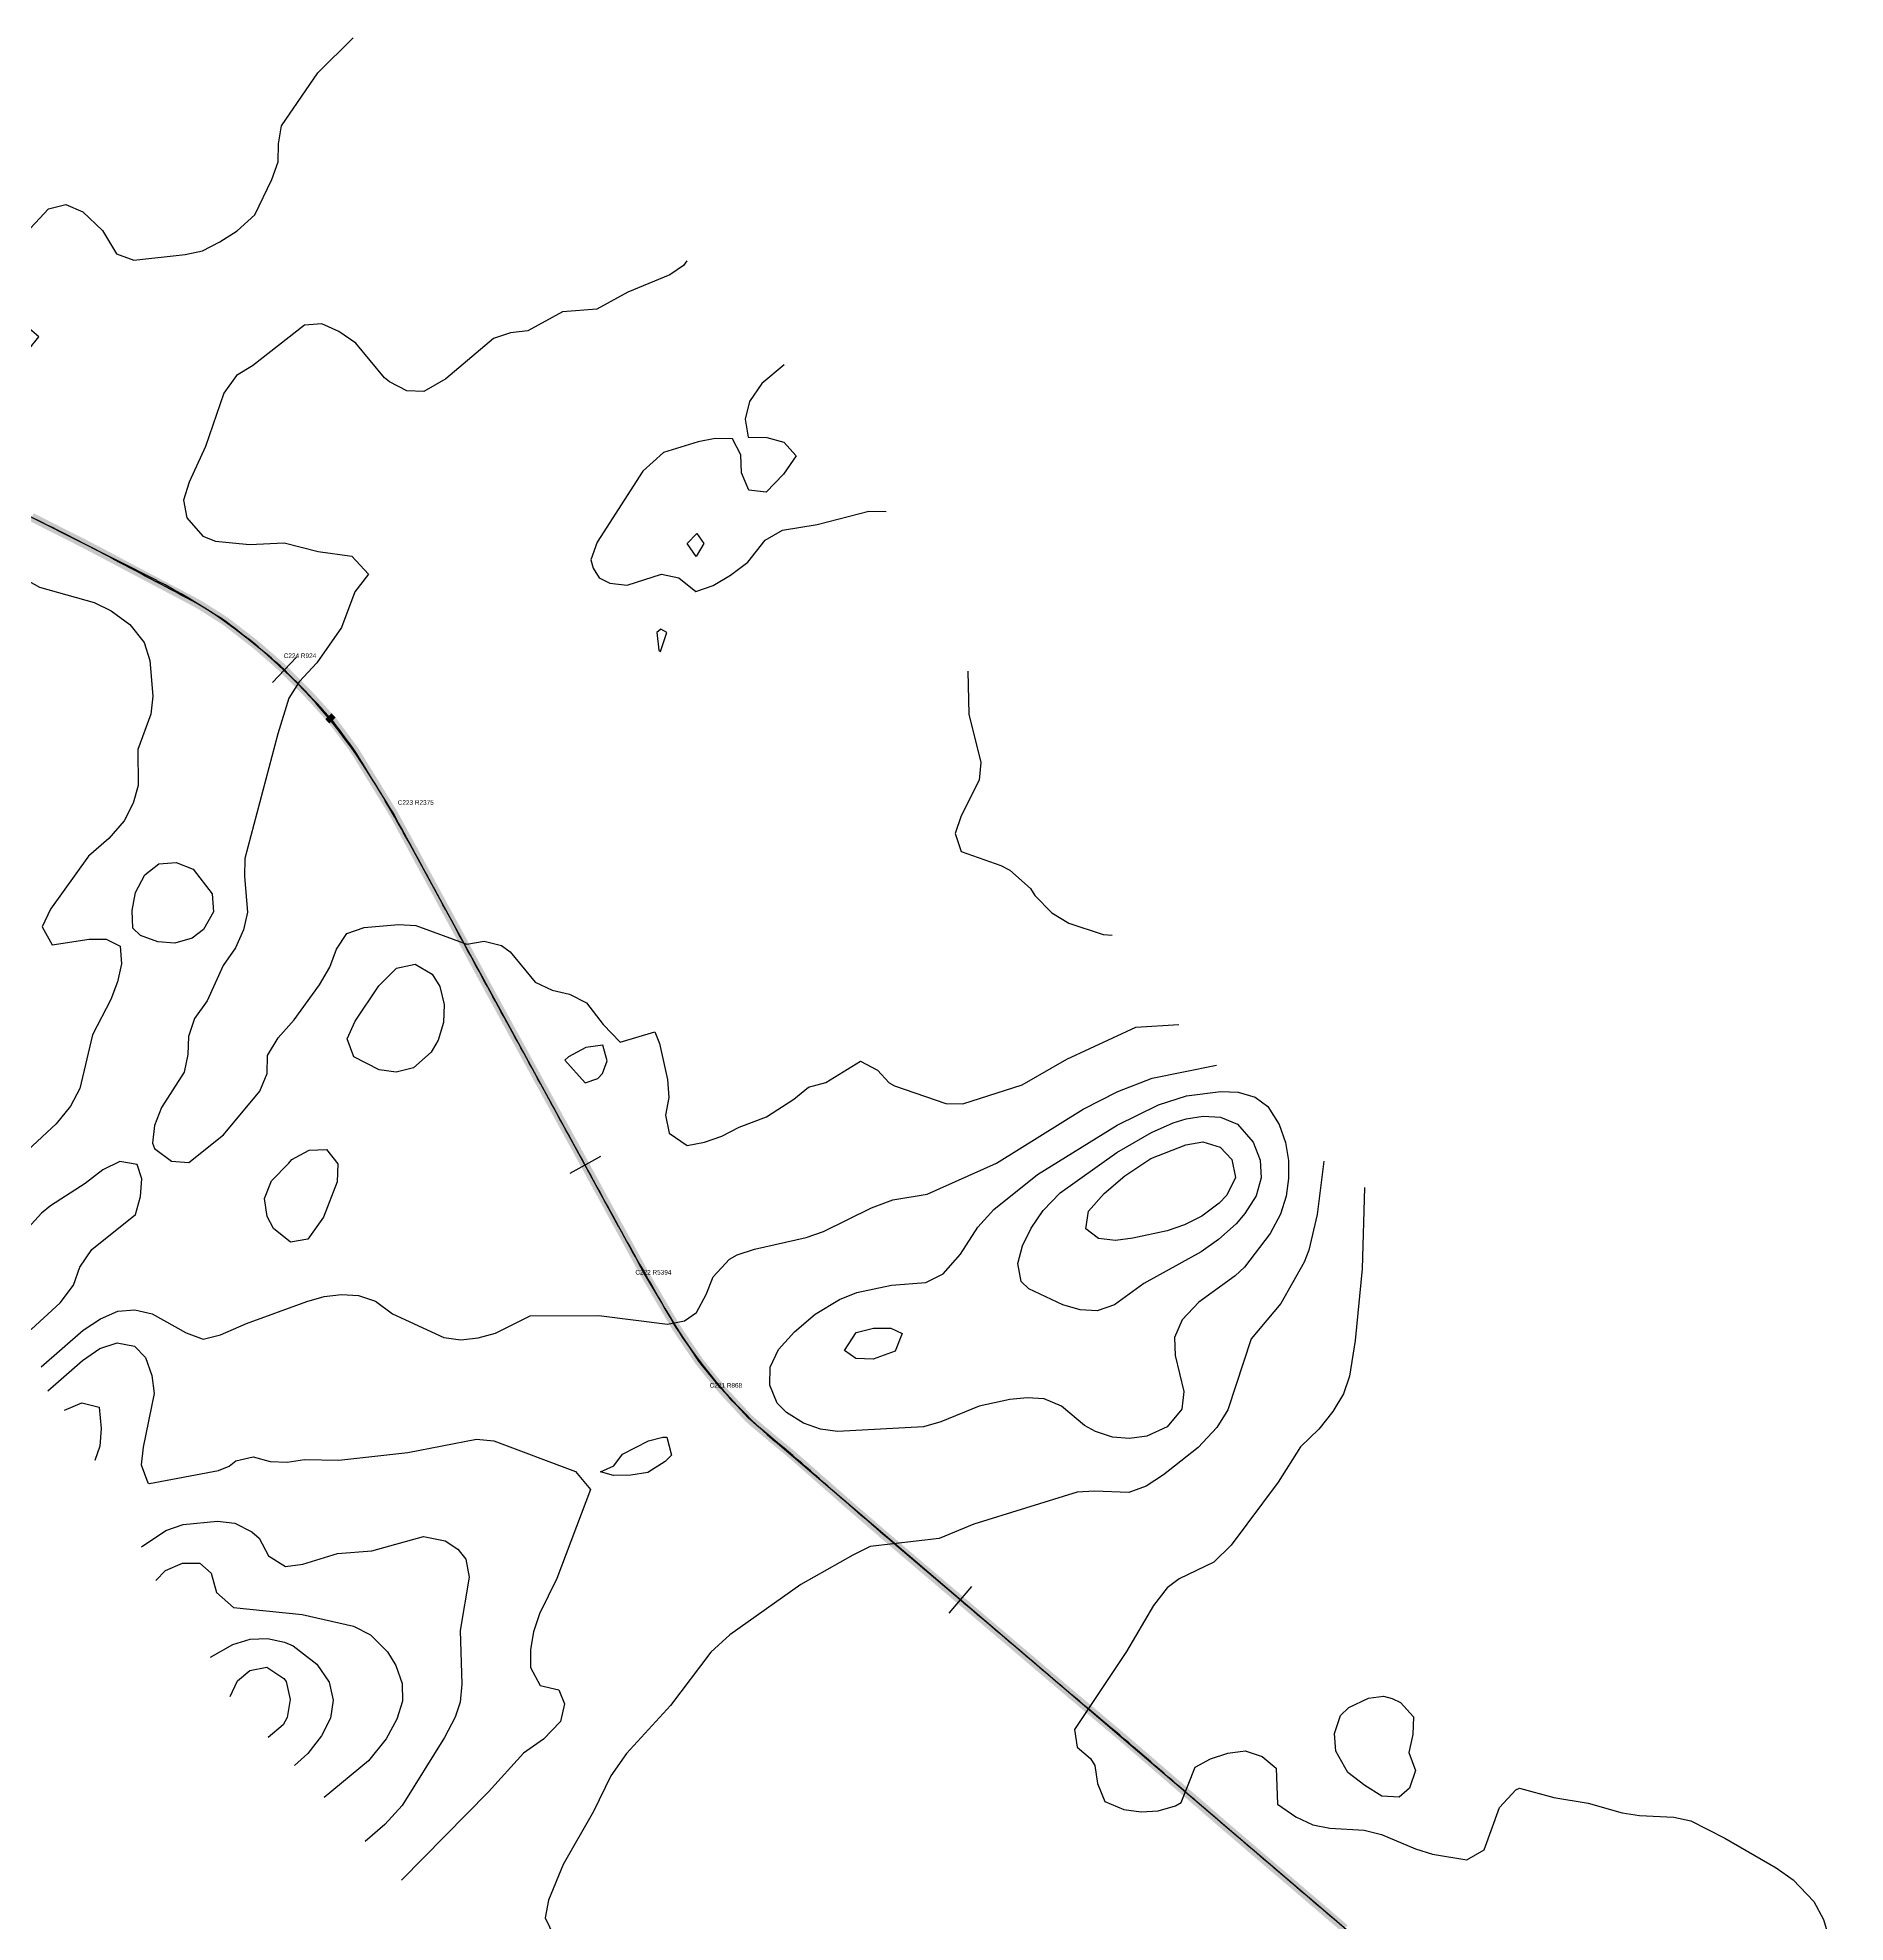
# Model space of a CAD drawing. Header units: metres. Extents: x 697254 to 930473, y 8023396 to 8227001.
# Drawn here: x 813293 to 816404, y 8097655 to 8100898 of the extents above; entities that cross this region are included whole.
import ezdxf

# ---------------------------------------------------------------- set-up
doc = ezdxf.new("R2010")
doc.units = ezdxf.units.M
for name, color, linetype in [('ALIGNMENT_FITTED', 4, 'Continuous'), ('CENTRELINE', 7, 'Continuous'), ('CHAINAGE', 7, 'Continuous'), ('CONTOUR_10M', 33, 'Continuous'), ('CONTOUR_INDEX_50M', 34, 'Continuous'), ('CURVE_LABELS', 4, 'Continuous'), ('GRADE_0-4', 3, 'Continuous'), ('GRADE_4-6', 2, 'Continuous')]:
    doc.layers.add(name, color=color, linetype=linetype)

msp = doc.modelspace()

# ---------------------------------------------------------------- linework, layer by layer
at = {"layer": 'ALIGNMENT_FITTED'}
for p, q in [((813497.9, 8099963.8), (812140.5, 8100649.6)), ((814292.8, 8098852.5), (813930.4, 8099516.2)), ((816404.5, 8096908.5), (814562.4, 8098482.3))]:
    msp.add_line(p, q, dxfattribs=at)
for centre, radius, start, end in [((813081.4, 8099139.3), 923.7, 31.6483, 63.1962), ((811846.4, 8098378.1), 2374.5, 28.6394, 31.6483), ((819026.8, 8101437.8), 5393.9, -151.3606, -149.522), ((815126.1, 8099142.2), 867.9, -149.522, -130.509)]:
    msp.add_arc(centre, radius, start, end, dxfattribs=at)
at = {"layer": 'CENTRELINE'}
msp.add_polyline3d([(815535.4, 8097650.6, 1112.9), (815527.8, 8097657.1, 1112.8), (815520.2, 8097663.6, 1112.7), (815512.6, 8097670.1, 1112.7), (815504.9, 8097676.7, 1112.7), (815497.3, 8097683.2, 1112.6), (815489.7, 8097689.7, 1112.5), (815482.1, 8097696.2, 1112.3), (815474.5, 8097702.7, 1112.1), (815466.9, 8097709.2, 1111.9), (815459.3, 8097715.7, 1111.7), (815451.7, 8097722.2, 1111.6), (815444.1, 8097728.7, 1111.5), (815436.5, 8097735.2, 1111.4), (815428.9, 8097741.7, 1111.4), (815421.2, 8097748.2, 1111.3), (815413.6, 8097754.7, 1111.3), (815406, 8097761.2, 1111.2), (815398.4, 8097767.7, 1111.2), (815390.8, 8097774.2, 1111.2), (815383.2, 8097780.7, 1111.1), (815375.6, 8097787.2, 1110.9), (815368, 8097793.7, 1110.7), (815360.4, 8097800.2, 1110.7), (815352.8, 8097806.7, 1110.7), (815345.2, 8097813.2, 1110.6), (815337.6, 8097819.7, 1110.4), (815330, 8097826.3, 1110.3), (815322.4, 8097832.8, 1110.4), (815314.9, 8097839.4, 1110.5), (815307.3, 8097845.9, 1110.4), (815299.7, 8097852.5, 1110.2), (815292.2, 8097859, 1110), (815284.6, 8097865.5, 1109.9), (815277, 8097872.1, 1109.7), (815269.4, 8097878.6, 1109.6), (815261.9, 8097885.2, 1109.5), (815254.3, 8097891.7, 1109.5), (815246.7, 8097898.2, 1109.3), (815239.1, 8097904.8, 1109.1), (815231.6, 8097911.3, 1109), (815224, 8097917.9, 1108.8), (815216.4, 8097924.4, 1109), (815208.8, 8097931, 1109.2), (815201.3, 8097937.5, 1109.3), (815193.7, 8097944, 1109.2), (815186.1, 8097950.6, 1109.1), (815178.5, 8097957.1, 1109.1), (815171, 8097963.7, 1108.9), (815163.4, 8097970.2, 1108.8), (815155.8, 8097976.7, 1108.8), (815148.1, 8097983.1, 1108.8), (815140.4, 8097989.6, 1109), (815132.8, 8097996, 1109.3), (815125.1, 8098002.4, 1109.5), (815117.5, 8098008.9, 1109.7), (815109.8, 8098015.3, 1109.8), (815102.1, 8098021.8, 1110), (815094.5, 8098028.2, 1110.1), (815086.8, 8098034.7, 1110.2), (815079.2, 8098041.1, 1110.1), (815071.5, 8098047.5, 1110.1), (815063.9, 8098054, 1110.3), (815056.2, 8098060.5, 1110.3), (815048.6, 8098067, 1110.2), (815041, 8098073.5, 1110.3), (815033.4, 8098079.9, 1110.5), (815025.7, 8098086.4, 1110.9), (815018.1, 8098092.9, 1111.3), (815010.5, 8098099.4, 1111.5), (815002.9, 8098105.9, 1111.7), (814995.3, 8098112.4, 1111.8), (814987.6, 8098118.9, 1111.9), (814980, 8098125.3, 1112), (814972.4, 8098131.8, 1112.1), (814964.8, 8098138.3, 1112.2), (814957.1, 8098144.8, 1112.4), (814949.5, 8098151.3, 1112.7), (814941.9, 8098157.8, 1112.9), (814934.3, 8098164.3, 1113.2), (814926.7, 8098170.7, 1113.4), (814919, 8098177.2, 1113.6), (814911.4, 8098183.7, 1113.7), (814903.8, 8098190.2, 1113.9), (814896.2, 8098196.7, 1114.1), (814888.5, 8098203.2, 1114.2), (814880.9, 8098209.7, 1114.5), (814873.3, 8098216.1, 1114.7), (814865.7, 8098222.6, 1115), (814858.1, 8098229.1, 1115.4), (814850.4, 8098235.6, 1115.7), (814842.8, 8098242.1, 1116.1), (814835.2, 8098248.6, 1116.5), (814827.6, 8098255.1, 1116.8), (814819.9, 8098261.5, 1117), (814812.3, 8098268, 1117.2), (814804.7, 8098274.5, 1117.5), (814797.1, 8098281, 1117.8), (814789.5, 8098287.5, 1118.1), (814781.8, 8098294, 1118.5), (814774.2, 8098300.5, 1119), (814766.6, 8098307, 1119.5), (814759, 8098313.4, 1119.9), (814751.4, 8098319.9, 1120.2), (814743.8, 8098326.5, 1120.5), (814736.2, 8098333, 1120.9), (814728.6, 8098339.6, 1121.3), (814721.1, 8098346.1, 1121.7), (814713.5, 8098352.6, 1122), (814705.9, 8098359.2, 1122.1), (814698.3, 8098365.7, 1122.4), (814690.8, 8098372.3, 1122.9), (814683.2, 8098378.9, 1123.3), (814675.7, 8098385.5, 1123.4), (814668.2, 8098392.1, 1123.3), (814660.7, 8098398.7, 1123.9), (814653.2, 8098405.3, 1124.2), (814645.6, 8098411.9, 1124.4), (814638.1, 8098418.5, 1124.4), (814630.6, 8098425.1, 1124.7), (814623.1, 8098431.7, 1125.2), (814615.6, 8098438.3, 1125.5), (814608.1, 8098444.9, 1125.7), (814600.5, 8098451.6, 1126), (814593, 8098458.2, 1126.3), (814585.4, 8098464.6, 1126.6), (814577.7, 8098471, 1126.8), (814569.9, 8098477.3, 1126.9), (814562.2, 8098483.7, 1127), (814554.5, 8098490.1, 1127), (814546.9, 8098496.6, 1127.2), (814539.2, 8098503, 1127.3), (814531.6, 8098509.5, 1127.2), (814523.9, 8098515.9, 1126.9), (814516.5, 8098522.6, 1127.1), (814509.7, 8098529.9, 1127.2), (814502.8, 8098537.3, 1127.1), (814496, 8098544.6, 1126.7), (814489.2, 8098551.9, 1126.5), (814482.4, 8098559.2, 1126.6), (814475.6, 8098566.5, 1126.3), (814468.9, 8098574, 1125.8), (814462.6, 8098581.8, 1125.2), (814456.2, 8098589.5, 1125.1), (814449.9, 8098597.3, 1124.7), (814443.6, 8098605, 1124.1), (814437.3, 8098612.8, 1123.3), (814431.1, 8098620.7, 1123.1), (814425.5, 8098629, 1122.9), (814419.9, 8098637.3, 1122.4), (814414.3, 8098645.6, 1121.8), (814408.7, 8098653.8, 1121.2), (814403.1, 8098662.1, 1120.7), (814397.5, 8098670.4, 1120.2), (814391.9, 8098678.7, 1119.7), (814386.8, 8098687.3, 1119.1), (814381.7, 8098696, 1118.4), (814376.6, 8098704.6, 1117.5), (814371.6, 8098713.2, 1117.2), (814366.5, 8098721.8, 1116.7), (814361.4, 8098730.5, 1116.2), (814356.3, 8098739.1, 1115.7), (814351.3, 8098747.7, 1115.3), (814346.2, 8098756.3, 1114.8), (814341.1, 8098765, 1114.5), (814336, 8098773.6, 1114.6), (814331.2, 8098782.4, 1114.6), (814326.5, 8098791.2, 1114.2), (814321.7, 8098799.9, 1113.5), (814316.9, 8098808.7, 1113.3), (814312.1, 8098817.5, 1113.3), (814307.3, 8098826.3, 1113.1), (814302.5, 8098835.1, 1112.8), (814297.7, 8098843.9, 1112.4), (814292.9, 8098852.7, 1111.8), (814288.1, 8098861.4, 1111.5), (814283.3, 8098870.2, 1112), (814278.5, 8098879, 1112.1), (814273.7, 8098887.8, 1112), (814268.9, 8098896.6, 1111.9), (814264.1, 8098905.4, 1111.9), (814259.3, 8098914.1, 1111.9), (814254.5, 8098922.9, 1111.8), (814249.7, 8098931.7, 1111.5), (814244.9, 8098940.5, 1111.1), (814240.1, 8098949.3, 1110.7), (814235.3, 8098958, 1110.5), (814230.5, 8098966.8, 1110.7), (814225.7, 8098975.6, 1110.8), (814220.9, 8098984.4, 1110.8), (814216.1, 8098993.2, 1111.2), (814211.3, 8099001.9, 1111.5), (814206.4, 8099010.7, 1111.4), (814201.6, 8099019.5, 1111.4), (814196.8, 8099028.3, 1111.3), (814192, 8099037, 1111.1), (814187.2, 8099045.8, 1110.8), (814182.4, 8099054.6, 1110.7), (814177.6, 8099063.4, 1110.7), (814172.8, 8099072.1, 1110.8), (814168, 8099080.9, 1111), (814163.2, 8099089.7, 1111), (814158.3, 8099098.5, 1110.8), (814153.5, 8099107.2, 1110.4), (814148.7, 8099116, 1110), (814143.9, 8099124.8, 1110), (814139.1, 8099133.6, 1110), (814134.3, 8099142.3, 1110), (814129.5, 8099151.1, 1110.1), (814124.7, 8099159.9, 1110), (814119.9, 8099168.7, 1109.7), (814115, 8099177.5, 1109.7), (814110.2, 8099186.2, 1109.7), (814105.4, 8099195, 1109.7), (814100.6, 8099203.8, 1109.7), (814095.8, 8099212.6, 1109.9), (814091, 8099221.3, 1110), (814086.2, 8099230.1, 1110), (814081.4, 8099238.9, 1110.1), (814076.6, 8099247.7, 1110.1), (814071.8, 8099256.5, 1109.9), (814067, 8099265.3, 1109.6), (814062.2, 8099274.1, 1109.7), (814057.5, 8099282.8, 1110.1), (814052.7, 8099291.6, 1110.4), (814047.9, 8099300.4, 1110.5), (814043.1, 8099309.2, 1110.5), (814038.4, 8099318, 1110.1), (814033.6, 8099326.8, 1109.3), (814028.8, 8099335.6, 1109.1), (814024.1, 8099344.4, 1109.1), (814019.3, 8099353.2, 1108.7), (814014.5, 8099362, 1108), (814009.7, 8099370.8, 1107.1), (814005, 8099379.6, 1106.4), (814000.2, 8099388.4, 1106), (813995.4, 8099397.2, 1106.1), (813990.6, 8099406, 1106), (813985.9, 8099414.8, 1105.9), (813981.1, 8099423.6, 1105.7), (813976.3, 8099432.4, 1105.5), (813971.5, 8099441.2, 1105.3), (813966.8, 8099450, 1105.1), (813962, 8099458.8, 1104.8), (813957.2, 8099467.6, 1104.5), (813952.4, 8099476.4, 1104.2), (813947.7, 8099485.2, 1104), (813942.9, 8099494, 1103.9), (813938.1, 8099502.8, 1103.8), (813933.4, 8099511.6, 1103.7), (813928.6, 8099520.4, 1103.6), (813923.8, 8099529.1, 1103.5), (813919, 8099537.9, 1103.4), (813914.3, 8099546.7, 1103.5), (813909.5, 8099555.5, 1103.9), (813904.6, 8099564.3, 1104), (813899.3, 8099572.8, 1104.1), (813894.1, 8099581.3, 1104), (813888.8, 8099589.8, 1104.1), (813883.6, 8099598.3, 1104.2), (813878.3, 8099606.9, 1104.3), (813873.1, 8099615.4, 1104.1), (813867.8, 8099623.9, 1103.6), (813862.6, 8099632.4, 1102.8), (813857.3, 8099640.9, 1102.4), (813852.1, 8099649.5, 1103), (813846.8, 8099658, 1103.6), (813841.6, 8099666.5, 1104.2), (813836.1, 8099674.9, 1104.7), (813830.1, 8099682.9, 1105.3), (813824.2, 8099690.9, 1105.8), (813818.2, 8099699, 1106.2), (813812.2, 8099707, 1106.5), (813806.2, 8099715, 1106.8), (813800.3, 8099723, 1107.1), (813793.5, 8099730.5, 1107.4), (813786.8, 8099737.9, 1107.6), (813780.1, 8099745.3, 1107.8), (813773.4, 8099752.7, 1107.8), (813766.7, 8099760.1, 1107.9), (813759.9, 8099767.5, 1108.3), (813753, 8099774.8, 1108.8), (813745.9, 8099781.8, 1109.3), (813738.8, 8099788.9, 1109.9), (813731.8, 8099796, 1110.5), (813724.7, 8099803.1, 1110.8), (813717.6, 8099810.1, 1110.6), (813710.3, 8099817, 1110.3), (813702.8, 8099823.6, 1110.1), (813695.3, 8099830.2, 1110.1), (813687.7, 8099836.8, 1110.1), (813680.2, 8099843.3, 1110.2), (813672.7, 8099849.9, 1110.4), (813664.9, 8099856.3, 1110.5), (813657, 8099862.4, 1110.7), (813649.1, 8099868.5, 1110.9), (813641.2, 8099874.6, 1111), (813633.3, 8099880.8, 1110.9), (813625.3, 8099886.9, 1110.9), (813617.4, 8099893, 1111.4), (813609.1, 8099898.5, 1111.7), (813600.6, 8099903.9, 1112), (813592.1, 8099909.2, 1112.1), (813583.7, 8099914.6, 1112), (813575.2, 8099919.9, 1111.9), (813566.6, 8099925, 1111.9), (813557.8, 8099929.7, 1112.5), (813549, 8099934.4, 1112.7), (813540.1, 8099939.1, 1112.6), (813531.3, 8099943.8, 1112.4), (813522.4, 8099948.4, 1112.1), (813513.6, 8099953.1, 1112.1), (813504.7, 8099957.8, 1112.1), (813495.9, 8099962.5, 1112.2), (813487, 8099967.2, 1112.2), (813478.2, 8099971.8, 1112.2), (813469.3, 8099976.5, 1112.5), (813460.5, 8099981.2, 1112.8), (813451.6, 8099985.9, 1113.3), (813442.8, 8099990.6, 1113.7), (813434, 8099995.2, 1113.8), (813425.1, 8099999.9, 1113.6), (813416.3, 8100004.6, 1113.4), (813407.4, 8100009.3, 1113.3), (813398.6, 8100014, 1113.5), (813389.7, 8100018.6, 1113.8), (813380.9, 8100023.3, 1114.2), (813372, 8100027.9, 1114.5), (813363.1, 8100032.4, 1114.7), (813354.1, 8100037, 1114.9), (813345.2, 8100041.5, 1115.1), (813336.3, 8100046, 1115.4), (813327.3, 8100050.5, 1115.8), (813318.4, 8100055, 1115.9), (813309.5, 8100059.5, 1115.8), (813300.5, 8100064, 1115.6), (813291.6, 8100068.6, 1115.7)], dxfattribs=at)
at = {"layer": 'CHAINAGE'}
for p, q in [((813738.2, 8099831.9), (813697, 8099788.3)), ((814261.6, 8098972.5), (814209, 8098943.6)), ((814900.4, 8098232.5), (814861.5, 8098186.8))]:
    msp.add_line(p, q, dxfattribs=at)
at = {"layer": 'CONTOUR_10M'}
for points, elevation in [([(813249.9, 8100537.9), (813311.6, 8100603.5), (813341.3, 8100611.3), (813370.7, 8100598.6), (813404.7, 8100566.3), (813428.8, 8100526.1), (813458.2, 8100515.5), (813547.1, 8100524.9), (813576.8, 8100531.2), (813606.6, 8100546.7), (813636.5, 8100566), (813666.9, 8100593.1), (813695.8, 8100654.2), (813706.7, 8100684.8), (813707.5, 8100715.6), (813712.7, 8100746.3), (813775.3, 8100837.6), (813836, 8100898.2)], 1110), ([(814410.6, 8100514.2), (814404.7, 8100506.3), (814381.2, 8100489.9), (814309, 8100460.2), (814255.6, 8100430.9), (814196.4, 8100426.4), (814136.7, 8100393.8), (814107.1, 8100390.2), (814077.4, 8100380.7), (813995.6, 8100311.2), (813957.7, 8100289.3), (813928.1, 8100290.5), (813898.8, 8100305.8), (813889.8, 8100312.8), (813840.6, 8100372.6), (813811.3, 8100392.6), (813781.9, 8100405.9), (813752.3, 8100403.7), (813662.5, 8100333.5), (813635.2, 8100316.6), (813613.2, 8100286.2), (813581.7, 8100194.4), (813553.9, 8100133.3), (813543.7, 8100102.6), (813549.6, 8100071.8), (813577.3, 8100040.6), (813598.8, 8100031.5), (813657.8, 8100026.1), (813717.1, 8100029), (813776, 8100014.1), (813833.5, 8100005.9), (813862.6, 8099974.7), (813838.6, 8099944.3), (813816.1, 8099883.1), (813773.5, 8099822.2), (813743, 8099789.4), (813725, 8099761.4), (813706.2, 8099700.2), (813649.7, 8099485.6), (813648.9, 8099454.9), (813653.9, 8099393.2), (813647.2, 8099362.6), (813633.3, 8099332), (813612.2, 8099301.6), (813584.5, 8099240.4), (813563, 8099210), (813552.5, 8099179.4), (813551.3, 8099148.6), (813545.1, 8099118), (813506.2, 8099057), (813494.3, 8099026.4), (813490.5, 8098995.7), (813494.1, 8098986.6), (813523.4, 8098964.9), (813552.9, 8098962.6), (813612.8, 8099009.8), (813675.2, 8099085.2), (813687.8, 8099115.8), (813688.6, 8099146.5), (813707.1, 8099177), (813734.2, 8099208), (813778, 8099268.3), (813795.8, 8099298.8), (813807.2, 8099329.4), (813825.2, 8099356.8), (813854.9, 8099367.1), (813914.1, 8099371.8), (813943.7, 8099370.3), (814031.9, 8099338.2), (814061.6, 8099343.2), (814091.1, 8099336.1), (814106.5, 8099324.8), (814149.3, 8099272.9), (814178.6, 8099258.8), (814208.1, 8099252.1), (814237.5, 8099237.3), (814266.5, 8099199.7), (814295.6, 8099169.7), (814355, 8099187.2), (814363.1, 8099167), (814377.1, 8099105.3), (814379.2, 8099074.5), (814373.8, 8099043.8), (814379.9, 8099012.9), (814411.2, 8098991.6), (814440.9, 8098997.4), (814470.6, 8099007.8), (814500.4, 8099023.2), (814547.6, 8099041.2), (814594.7, 8099071.2), (814619.8, 8099092.3), (814649.5, 8099100.4), (814709.2, 8099136.9), (814738.6, 8099121.1), (814758.7, 8099099.5), (814767.7, 8099094.2), (814856, 8099064), (814885.6, 8099063.3), (814987.6, 8099096), (815064.2, 8099140.4), (815183.4, 8099195.6), (815257.2, 8099199.8)], 1110), ([(813278.4, 8100362.9), (813295, 8100383.3), (813278.9, 8100397.3)], 1110), ([(813272.4, 8099965.7), (813296.1, 8099952.5), (813390.1, 8099926.4), (813419.5, 8099911.7), (813451.3, 8099888.6), (813476.3, 8099857.5), (813486.2, 8099826.6), (813491.4, 8099765), (813487.7, 8099734.2), (813465.2, 8099673), (813465.7, 8099611.5), (813457.2, 8099580.9), (813441.8, 8099550.3), (813415.5, 8099519.9), (813380.5, 8099489.7), (813315, 8099398.4), (813300.7, 8099367.8), (813317.8, 8099336.8), (813381.3, 8099347), (813410.9, 8099346.9), (813434.8, 8099335), (813437.4, 8099304.2), (813430.6, 8099273.6), (813418.7, 8099243), (813387.5, 8099181.9), (813365.6, 8099089.9), (813349.5, 8099059.4), (813324.9, 8099029), (813226.4, 8098938.2)], 1120), ([(813477.5, 8099457.5), (813501.6, 8099476.4), (813531.2, 8099478.5), (813560.6, 8099467.4), (813593.1, 8099424.9), (813595.7, 8099394.1), (813578.2, 8099363.6), (813558.8, 8099348.6), (813529.1, 8099340.2), (813499.6, 8099342), (813470.1, 8099353.4), (813456.8, 8099365.5), (813455.7, 8099396.3), (813461.5, 8099426.9), (813477.5, 8099457.5)], 1120), ([(813910.4, 8099297), (813942.7, 8099303.6), (813972, 8099286.4), (813985.3, 8099265.1), (813992.8, 8099234.2), (813991.7, 8099203.5), (813982.5, 8099172.8), (813970, 8099152.5), (813940, 8099125.1), (813910.3, 8099118), (813880.7, 8099121.9), (813836.9, 8099144.3), (813825.8, 8099175.2), (813839.5, 8099205.8), (813879.9, 8099266.7), (813910.4, 8099297)], 1120), ([(814206.5, 8099144.4), (814200.5, 8099138.8), (814235.4, 8099099.3), (814256.9, 8099107.1), (814265.2, 8099115.8), (814273.1, 8099137.7), (814265.9, 8099164.5), (814236.3, 8099160.2), (814206.5, 8099144.4)], 1110), ([(813299.1, 8098611), (813371.1, 8098673.7), (813401, 8098693.6), (813430.7, 8098706.7), (813460.4, 8098709.1), (813489.8, 8098702), (813548.5, 8098669.5), (813577.9, 8098658.3), (813607.6, 8098665.8), (813652.4, 8098685.5), (813756.4, 8098723.2), (813786.1, 8098732), (813815.7, 8098735), (813845.3, 8098733.6), (813874.7, 8098723.8), (813903.9, 8098702), (813992, 8098661.1), (814021.6, 8098657.5), (814051.2, 8098660.6), (814080.9, 8098668.8), (814140.5, 8098698.3), (814258.8, 8098699.3), (814376.9, 8098684.1), (814406.6, 8098690), (814427.2, 8098704.5), (814443.6, 8098735), (814455.4, 8098765.6), (814483.7, 8098796), (814497.1, 8098803.5), (814526.8, 8098813.4), (814615.8, 8098833.4), (814645.6, 8098843.5), (814728, 8098884.5), (814764.7, 8098898.1), (814824, 8098908.1), (814943.2, 8098961.5), (815092.5, 8099054.2), (815152.1, 8099084.6), (815211.6, 8099107.7), (815322.2, 8099130)], 1120), ([(815222.3, 8099061.6), (815270.3, 8099076.9), (815329.6, 8099084.5), (815359.2, 8099083.3), (815388.6, 8099074.9), (815410.3, 8099058.8), (815430, 8099027.7), (815441.1, 8098996.7), (815446, 8098965.9), (815446.1, 8098935.1), (815441.8, 8098904.4), (815432.1, 8098873.8), (815414.6, 8098840.2), (815370.3, 8098782.4), (815354.3, 8098767.5), (815291.8, 8098722.1), (815262.8, 8098691.8), (815249.7, 8098661.2), (815251.2, 8098630.4), (815266.1, 8098568.6), (815262.3, 8098537.9), (815237.1, 8098507.5), (815202.2, 8098491.3), (815172.6, 8098487.3), (815143, 8098489.8), (815113.6, 8098499.6), (815094.9, 8098509.7), (815055.1, 8098543.3), (815025.7, 8098555.8), (814996.2, 8098557.7), (814966.6, 8098554.8), (814913.6, 8098543.2), (814847.6, 8098516.1), (814817.9, 8098507.3), (814669.9, 8098499.4), (814640.4, 8098503.4), (814611, 8098513.6), (814581.7, 8098532.1), (814565.9, 8098548.5), (814553.2, 8098579.5), (814554, 8098610.3), (814568, 8098640.8), (814595.8, 8098671.2), (814631.4, 8098701.4), (814673.4, 8098726.5), (814703.1, 8098738.6), (814762.5, 8098751.4), (814821.7, 8098756), (814851.5, 8098770.9), (814881.6, 8098804.5), (814911.5, 8098851), (814939, 8098881.3), (815014.2, 8098941.7), (815151.2, 8099026.9), (815222.3, 8099061.6)], 1130), ([(815247.6, 8099030.5), (815269.7, 8099037.7), (815299.4, 8099042.1), (815328.9, 8099040.3), (815358.3, 8099028.5), (815385.4, 8098997.6), (815397.4, 8098966.6), (815398.9, 8098935.8), (815390.3, 8098905.2), (815371, 8098874.7), (815355.7, 8098857), (815325.7, 8098829.7), (815295.8, 8098808.5), (815197.2, 8098754.3), (815146.5, 8098717.3), (815116.8, 8098706.9), (815087.2, 8098708.9), (815057.8, 8098717.3), (814999, 8098745), (814985.8, 8098757.5), (814979.9, 8098788.4), (814987.9, 8098819), (815003, 8098849.6), (815023.8, 8098880), (815053.1, 8098910.4), (815150.5, 8098979.5), (815210.2, 8099014.2), (815247.6, 8099030.5)], 1140), ([(813725, 8098961.4), (813730.5, 8098967.5), (813760.3, 8098983.9), (813789.9, 8098984.8), (813809.7, 8098960.1), (813808.6, 8098929.3), (813784.8, 8098868.1), (813758, 8098830.4), (813728.3, 8098825.3), (813699.1, 8098848.7), (813687.7, 8098869.6), (813683.6, 8098900.5), (813695.5, 8098931), (813725, 8098961.4)], 1120), ([(813271.7, 8098671.6), (813282.4, 8098675.8), (813331.4, 8098721.2), (813354.4, 8098751.6), (813365.4, 8098782.2), (813386.1, 8098812.7), (813461.2, 8098873.1), (813470.2, 8098903.7), (813472.1, 8098934.4), (813464.2, 8098959.2), (813434.6, 8098964), (813404.9, 8098949.9), (813374.9, 8098926.2), (813315.2, 8098888), (813299.6, 8098875.5), (813225, 8098793.7), (813210.2, 8098768.8)], 1110), ([(815507, 8098965), (815495.1, 8098872.8), (815480.9, 8098811.5), (815473, 8098791.1), (815433, 8098719.9), (815381.6, 8098659.2), (815341.4, 8098536.7), (815322.8, 8098506.2), (815290.7, 8098472.2), (815230.8, 8098425), (815200.9, 8098405.5), (815171.2, 8098394.3), (815112, 8098396.8), (815082.4, 8098394.9), (814904.1, 8098339.9), (814844.6, 8098315.5), (814726.1, 8098301.5), (814696.2, 8098286.8), (814606.7, 8098236.2), (814484.6, 8098149.8), (814451.8, 8098119.5), (814382.4, 8098028.2), (814306.5, 8097945.6), (814279.7, 8097906.7), (814249.5, 8097845.6), (814197.4, 8097754.1), (814172, 8097693), (814166.6, 8097662.3), (814181.6, 8097631.3)], 1120), ([(815576.7, 8098919.6), (815573, 8098779.3), (815560.7, 8098656.4), (815551.2, 8098595), (815540.4, 8098564.4), (815522.5, 8098533.9), (815498.2, 8098503.6), (815466.6, 8098473.2), (815428.5, 8098412.3), (815347.3, 8098304), (815317.2, 8098274.4), (815257.6, 8098245.9), (815237, 8098230.6), (815213.9, 8098200.2), (815167, 8098121), (815077.6, 8097986.8), (815082, 8097956), (815105, 8097936.5), (815112.6, 8097924.8), (815117.2, 8097893.9), (815129.8, 8097863), (815162.8, 8097848.7), (815192.3, 8097845), (815221.9, 8097846.9), (815251.7, 8097855.3), (815261.5, 8097861), (815285.1, 8097922.1), (815312, 8097936.3), (815341.8, 8097945.8), (815371.4, 8097949.9), (815400.8, 8097940), (815424.5, 8097920), (815426.8, 8097858.4), (815458.4, 8097836.4), (815487.8, 8097822.7), (815517.3, 8097816.6), (815576.4, 8097813.4), (815605.8, 8097806.1), (815664.6, 8097781.1), (815694.1, 8097772.2), (815753.1, 8097762.3), (815782.9, 8097779.5), (815809.2, 8097852.6), (815837.5, 8097882.9), (815843.7, 8097885.5), (815902.6, 8097869.4), (815961.6, 8097859.9), (816020.5, 8097843.1), (816050, 8097838.5), (816109.1, 8097835.8), (816138.6, 8097829.5), (816197.3, 8097799.7), (816285.3, 8097748.3), (816314.5, 8097728), (816350.3, 8097690.4), (816366.9, 8097659.4), (816376.2, 8097628.5)], 1110), ([(813310.3, 8098569.5), (813370.3, 8098621.5), (813400.2, 8098642.3), (813429.9, 8098652), (813459.4, 8098646.1), (813478.4, 8098626.6), (813489.7, 8098595.7), (813493.4, 8098564.9), (813474.6, 8098472.8), (813471.2, 8098442.1), (813482.5, 8098411.2), (813485.4, 8098410.1), (813604, 8098432.2), (813622.7, 8098439.8), (813633.9, 8098449), (813663.6, 8098455.9), (813693, 8098447.9), (813722.6, 8098446.5), (813752.2, 8098451.4), (813811.4, 8098450.3), (813929.9, 8098463.6), (814048.5, 8098486.3), (814078.1, 8098483.7), (814218.9, 8098430.7), (814244.6, 8098399.6), (814186.4, 8098246.6), (814156.5, 8098185.5), (814146.3, 8098154.9), (814141, 8098124.2), (814141.1, 8098093.5), (814158, 8098062.4), (814189.9, 8098054.8), (814199.9, 8098031), (814193, 8098000.4), (814163.5, 8097970), (814129, 8097945.7), (814069.1, 8097879.2), (813919, 8097727.2)], 1130), ([(814701.8, 8098669.6), (814731.8, 8098677.5), (814761.4, 8098677.5), (814780.8, 8098668.3), (814768.8, 8098637.8), (814731, 8098624.2), (814701.4, 8098625.1), (814681.8, 8098639.1), (814701.8, 8098669.6)], 1140), ([(813339.4, 8098536.5), (813369.2, 8098548.9), (813398.6, 8098541.2), (813402.1, 8098504.7), (813399.8, 8098474), (813391.3, 8098449.5)], 1140), ([(814369.1, 8098490), (814376.2, 8098489.9), (814383.9, 8098459), (814373.3, 8098447.9), (814343.5, 8098428.8), (814313.8, 8098424.1), (814284.2, 8098423.6), (814261.9, 8098430.1), (814284.5, 8098440.7), (814299.8, 8098460.3), (814344.3, 8098483.2), (814369.1, 8098490)], 1130), ([(813471.6, 8098300.8), (813513.7, 8098328.9), (813543.5, 8098339.5), (813602.7, 8098345.4), (813632.2, 8098341.9), (813661.6, 8098327), (813674.1, 8098316), (813690.5, 8098285.6), (813719.8, 8098266.9), (813749.5, 8098271), (813808.9, 8098289.8), (813868.1, 8098294.1), (813957.3, 8098318.7), (813994.2, 8098311.1), (814016.1, 8098297), (814030.1, 8098279.8), (814035.9, 8098248.9), (814019.9, 8098156.8), (814023.2, 8098064.5), (814020.4, 8098033.8), (814011.7, 8098007.9), (813993.2, 8097972.6), (813920.6, 8097856.1), (813890.6, 8097822.9), (813856.9, 8097793.8)], 1140), ([(813590.2, 8098111.2), (813629.1, 8098133), (813658.8, 8098141.9), (813688.4, 8098143.3), (813717.9, 8098137), (813732.7, 8098130.4), (813773.7, 8098099), (813794.7, 8098068), (813801.5, 8098037.1), (813796.7, 8098006.4), (813781.7, 8097975.8), (813758, 8097945.4), (813734.9, 8097924.7)], 1160), ([(813624.3, 8098043.3), (813637.1, 8098070.4), (813658, 8098088), (813687.6, 8098093.7), (813716.9, 8098074.4), (813720.9, 8098069.1), (813727.7, 8098038.2), (813722.4, 8098007.5), (813715.7, 8097994.9), (813689.8, 8097973)], 1170), ([(815583.8, 8098040.6), (815609.5, 8098044.1), (815624.5, 8098040), (815638.9, 8098032.9), (815660.9, 8098008.7), (815660, 8097977.9), (815653.4, 8097947.3), (815664.6, 8097916.3), (815654, 8097885.7), (815636.4, 8097870.4), (815606.9, 8097872), (815577.5, 8097890), (815548.3, 8097912.7), (815527.4, 8097949.2), (815525, 8097980), (815535.6, 8098010.6), (815550, 8098024.3), (815583.8, 8098040.6)], 1110)]:
    msp.add_lwpolyline(points, dxfattribs=dict(at, elevation=elevation))
at = {"layer": 'CONTOUR_INDEX_50M'}
for points, elevation in [([(814577.8, 8100335), (814539.6, 8100302.9), (814518.1, 8100272.4), (814510.9, 8100241.8), (814515.7, 8100210.9), (814548.1, 8100210), (814577.6, 8100202.4), (814598.6, 8100178.9), (814576.7, 8100146.9), (814546.7, 8100115.9), (814517.1, 8100119.7), (814504.5, 8100149.6), (814503.2, 8100180.4), (814488.9, 8100208), (814459.3, 8100208.4), (814429.7, 8100202.5), (814370.2, 8100184.1), (814334.5, 8100152.2), (814255.8, 8100030.3), (814245.3, 8099999.7), (814248.9, 8099985.2), (814259.7, 8099968.7), (814278, 8099959.6), (814307.6, 8099956.1), (814367, 8099974.9), (814396.5, 8099968.6), (814425.7, 8099945.2), (814455.5, 8099955.6), (814485.3, 8099973.5), (814515.5, 8099995.5), (814545.4, 8100033.2), (814575.2, 8100050.6), (814634.6, 8100060.7), (814723.7, 8100083.6), (814753.2, 8100082.7)], 1100), ([(814411, 8100027.9), (814427.3, 8100045.1), (814439.7, 8100027.5), (814426.6, 8100005.3), (814411, 8100027.9)], 1100), ([(814365.6, 8099880.4), (814358.9, 8099874.8), (814362.3, 8099844), (814365, 8099842.1), (814375.9, 8099874.6), (814365.6, 8099880.4)], 1100), ([(814893.9, 8099808.3), (814895.8, 8099733.8), (814916.3, 8099650.9), (814913.3, 8099620.2), (814882.3, 8099559.2), (814872.3, 8099528.5), (814882.6, 8099497.6), (814951, 8099473.8), (814966.3, 8099465.6), (815002.1, 8099434.2), (815009.4, 8099422), (815038.5, 8099391.9), (815067.8, 8099374.5), (815126.7, 8099354.6), (815142.7, 8099353.9)], 1100), ([(815209, 8098969.5), (815269, 8098993.1), (815298.7, 8098997.9), (815328.1, 8098988.9), (815348.6, 8098967.4), (815354.7, 8098936.5), (815339.8, 8098906), (815326.7, 8098892.3), (815296.7, 8098870), (815266.9, 8098855.2), (815237.2, 8098844.6), (815177.9, 8098832.5), (815148.2, 8098828.4), (815118.7, 8098831.4), (815097.3, 8098848.1), (815102, 8098878.8), (815128.6, 8098909.2), (815164, 8098939.4), (815209, 8098969.5)], 1150), ([(813496.2, 8098243.3), (813512.7, 8098260.1), (813542.5, 8098272.8), (813572, 8098272.7), (813591.7, 8098255.7), (813600.8, 8098222.3), (813630, 8098196.6), (813748.2, 8098184.7), (813836.6, 8098164.6), (813865.9, 8098149.8), (813895.1, 8098120.2), (813909.5, 8098097), (813920.6, 8098066), (813921, 8098035.3), (813911.4, 8098004.6), (813892.8, 8097970.4), (813862.6, 8097932.8), (813786.1, 8097869.7)], 1150)]:
    msp.add_lwpolyline(points, dxfattribs=dict(at, elevation=elevation))
at = {"layer": 'GRADE_0-4', "const_width": 15}
for points in [[(813793.5, 8099730.5), (813786.8, 8099737.9), (813780.1, 8099745.3), (813773.4, 8099752.7), (813766.7, 8099760.1), (813759.9, 8099767.5), (813753, 8099774.8), (813745.9, 8099781.8), (813738.8, 8099788.9), (813731.8, 8099796), (813724.7, 8099803.1), (813717.6, 8099810.1), (813710.3, 8099817), (813702.8, 8099823.6), (813695.3, 8099830.2), (813687.7, 8099836.8), (813680.2, 8099843.3), (813672.7, 8099849.9), (813664.9, 8099856.3), (813657, 8099862.4), (813649.1, 8099868.5), (813641.2, 8099874.6), (813633.3, 8099880.8), (813625.3, 8099886.9), (813617.4, 8099893), (813609.1, 8099898.5), (813600.6, 8099903.9), (813592.1, 8099909.2), (813583.7, 8099914.6), (813575.2, 8099919.9), (813566.6, 8099925), (813557.8, 8099929.7), (813549, 8099934.4), (813540.1, 8099939.1), (813531.3, 8099943.8), (813522.4, 8099948.4), (813513.6, 8099953.1), (813504.7, 8099957.8), (813495.9, 8099962.5), (813487, 8099967.2), (813478.2, 8099971.8), (813469.3, 8099976.5), (813460.5, 8099981.2), (813451.6, 8099985.9), (813442.8, 8099990.6), (813434, 8099995.2), (813425.1, 8099999.9), (813416.3, 8100004.6), (813407.4, 8100009.3), (813398.6, 8100014), (813389.7, 8100018.6), (813380.9, 8100023.3), (813372, 8100027.9), (813363.1, 8100032.4), (813354.1, 8100037), (813345.2, 8100041.5), (813336.3, 8100046), (813327.3, 8100050.5), (813318.4, 8100055), (813309.5, 8100059.5), (813300.5, 8100064), (813291.6, 8100068.6), (813282.7, 8100073.1)], [(814351.3, 8098747.7), (814346.2, 8098756.3), (814341.1, 8098765), (814336, 8098773.6), (814331.2, 8098782.4), (814326.5, 8098791.2), (814321.7, 8098799.9), (814316.9, 8098808.7), (814312.1, 8098817.5), (814307.3, 8098826.3), (814302.5, 8098835.1), (814297.7, 8098843.9), (814292.9, 8098852.7), (814288.1, 8098861.4), (814283.3, 8098870.2), (814278.5, 8098879), (814273.7, 8098887.8), (814268.9, 8098896.6), (814264.1, 8098905.4), (814259.3, 8098914.1), (814254.5, 8098922.9), (814249.7, 8098931.7), (814244.9, 8098940.5), (814240.1, 8098949.3), (814235.3, 8098958), (814230.5, 8098966.8), (814225.7, 8098975.6), (814220.9, 8098984.4), (814216.1, 8098993.2), (814211.3, 8099001.9), (814206.4, 8099010.7), (814201.6, 8099019.5), (814196.8, 8099028.3), (814192, 8099037), (814187.2, 8099045.8), (814182.4, 8099054.6), (814177.6, 8099063.4), (814172.8, 8099072.1), (814168, 8099080.9), (814163.2, 8099089.7), (814158.3, 8099098.5), (814153.5, 8099107.2), (814148.7, 8099116), (814143.9, 8099124.8), (814139.1, 8099133.6), (814134.3, 8099142.3), (814129.5, 8099151.1), (814124.7, 8099159.9), (814119.9, 8099168.7), (814115, 8099177.5), (814110.2, 8099186.2), (814105.4, 8099195), (814100.6, 8099203.8), (814095.8, 8099212.6), (814091, 8099221.3), (814086.2, 8099230.1), (814081.4, 8099238.9), (814076.6, 8099247.7), (814071.8, 8099256.5), (814067, 8099265.3), (814062.2, 8099274.1), (814057.5, 8099282.8), (814052.7, 8099291.6), (814047.9, 8099300.4), (814043.1, 8099309.2), (814038.4, 8099318), (814033.6, 8099326.8), (814028.8, 8099335.6), (814024.1, 8099344.4), (814019.3, 8099353.2), (814014.5, 8099362), (814009.7, 8099370.8), (814005, 8099379.6), (814000.2, 8099388.4), (813995.4, 8099397.2), (813990.6, 8099406), (813985.9, 8099414.8), (813981.1, 8099423.6), (813976.3, 8099432.4), (813971.5, 8099441.2), (813966.8, 8099450), (813962, 8099458.8), (813957.2, 8099467.6), (813952.4, 8099476.4), (813947.7, 8099485.2), (813942.9, 8099494), (813938.1, 8099502.8), (813933.4, 8099511.6), (813928.6, 8099520.4), (813923.8, 8099529.1), (813919, 8099537.9), (813914.3, 8099546.7), (813909.5, 8099555.5), (813904.6, 8099564.3), (813899.3, 8099572.8), (813894.1, 8099581.3), (813888.8, 8099589.8), (813883.6, 8099598.3), (813878.3, 8099606.9), (813873.1, 8099615.4), (813867.8, 8099623.9), (813862.6, 8099632.4), (813857.3, 8099640.9), (813852.1, 8099649.5), (813846.8, 8099658), (813841.6, 8099666.5), (813836.1, 8099674.9), (813830.1, 8099682.9), (813824.2, 8099690.9), (813818.2, 8099699), (813812.2, 8099707), (813806.2, 8099715), (813800.3, 8099723)], [(815543, 8097644.1), (815535.4, 8097650.6), (815527.8, 8097657.1), (815520.2, 8097663.6), (815512.6, 8097670.1), (815504.9, 8097676.7), (815497.3, 8097683.2), (815489.7, 8097689.7), (815482.1, 8097696.2), (815474.5, 8097702.7), (815466.9, 8097709.2), (815459.3, 8097715.7), (815451.7, 8097722.2), (815444.1, 8097728.7), (815436.5, 8097735.2), (815428.9, 8097741.7), (815421.2, 8097748.2), (815413.6, 8097754.7), (815406, 8097761.2), (815398.4, 8097767.7), (815390.8, 8097774.2), (815383.2, 8097780.7), (815375.6, 8097787.2), (815368, 8097793.7), (815360.4, 8097800.2), (815352.8, 8097806.7), (815345.2, 8097813.2), (815337.6, 8097819.7), (815330, 8097826.3), (815322.4, 8097832.8), (815314.9, 8097839.4), (815307.3, 8097845.9), (815299.7, 8097852.5), (815292.2, 8097859), (815284.6, 8097865.5), (815277, 8097872.1), (815269.4, 8097878.6), (815261.9, 8097885.2), (815254.3, 8097891.7), (815246.7, 8097898.2), (815239.1, 8097904.8), (815231.6, 8097911.3), (815224, 8097917.9), (815216.4, 8097924.4), (815208.8, 8097931), (815201.3, 8097937.5), (815193.7, 8097944), (815186.1, 8097950.6), (815178.5, 8097957.1), (815171, 8097963.7), (815163.4, 8097970.2), (815155.8, 8097976.7), (815148.1, 8097983.1), (815140.4, 8097989.6), (815132.8, 8097996), (815125.1, 8098002.4), (815117.5, 8098008.9), (815109.8, 8098015.3), (815102.1, 8098021.8), (815094.5, 8098028.2), (815086.8, 8098034.7), (815079.2, 8098041.1), (815071.5, 8098047.5), (815063.9, 8098054), (815056.2, 8098060.5), (815048.6, 8098067), (815041, 8098073.5), (815033.4, 8098079.9), (815025.7, 8098086.4), (815018.1, 8098092.9), (815010.5, 8098099.4), (815002.9, 8098105.9), (814995.3, 8098112.4), (814987.6, 8098118.9), (814980, 8098125.3), (814972.4, 8098131.8), (814964.8, 8098138.3), (814957.1, 8098144.8), (814949.5, 8098151.3), (814941.9, 8098157.8), (814934.3, 8098164.3), (814926.7, 8098170.7), (814919, 8098177.2), (814911.4, 8098183.7), (814903.8, 8098190.2), (814896.2, 8098196.7), (814888.5, 8098203.2), (814880.9, 8098209.7), (814873.3, 8098216.1), (814865.7, 8098222.6), (814858.1, 8098229.1), (814850.4, 8098235.6), (814842.8, 8098242.1), (814835.2, 8098248.6), (814827.6, 8098255.1), (814819.9, 8098261.5), (814812.3, 8098268), (814804.7, 8098274.5), (814797.1, 8098281), (814789.5, 8098287.5), (814781.8, 8098294), (814774.2, 8098300.5), (814766.6, 8098307), (814759, 8098313.4), (814751.4, 8098319.9), (814743.8, 8098326.5), (814736.2, 8098333), (814728.6, 8098339.6), (814721.1, 8098346.1), (814713.5, 8098352.6), (814705.9, 8098359.2), (814698.3, 8098365.7), (814690.8, 8098372.3), (814683.2, 8098378.9), (814675.7, 8098385.5), (814668.2, 8098392.1), (814660.7, 8098398.7), (814653.2, 8098405.3), (814645.6, 8098411.9), (814638.1, 8098418.5), (814630.6, 8098425.1), (814623.1, 8098431.7), (814615.6, 8098438.3), (814608.1, 8098444.9), (814600.5, 8098451.6), (814593, 8098458.2), (814585.4, 8098464.6), (814577.7, 8098471), (814569.9, 8098477.3), (814562.2, 8098483.7), (814554.5, 8098490.1), (814546.9, 8098496.6), (814539.2, 8098503), (814531.6, 8098509.5), (814523.9, 8098515.9), (814516.5, 8098522.6), (814509.7, 8098529.9), (814502.8, 8098537.3), (814496, 8098544.6), (814489.2, 8098551.9), (814482.4, 8098559.2), (814475.6, 8098566.5), (814468.9, 8098574), (814462.6, 8098581.8), (814456.2, 8098589.5), (814449.9, 8098597.3), (814443.6, 8098605)]]:
    msp.add_lwpolyline(points, dxfattribs=at)
at = {"layer": 'GRADE_4-6', "const_width": 15}
for points in [[(813800.3, 8099723), (813793.5, 8099730.5)], [(814443.6, 8098605), (814437.3, 8098612.8), (814431.1, 8098620.7), (814425.5, 8098629), (814419.9, 8098637.3), (814414.3, 8098645.6), (814408.7, 8098653.8), (814403.1, 8098662.1), (814397.5, 8098670.4), (814391.9, 8098678.7), (814386.8, 8098687.3), (814381.7, 8098696), (814376.6, 8098704.6), (814371.6, 8098713.2), (814366.5, 8098721.8), (814361.4, 8098730.5), (814356.3, 8098739.1), (814351.3, 8098747.7)]]:
    msp.add_lwpolyline(points, dxfattribs=at)

# ---------------------------------------------------------------- texts
at = {"layer": 'CURVE_LABELS'}
for s, p in [('C224 R924', (813716.5, 8099830.6)), ('C223 R2375', (813912.7, 8099578)), ('C222 R5394', (814321.8, 8098769.5)), ('C221 R868', (814449.6, 8098574.9))]:
    msp.add_text(s, height=8, dxfattribs=at).set_placement(p)

doc.saveas('drawing.dxf')
